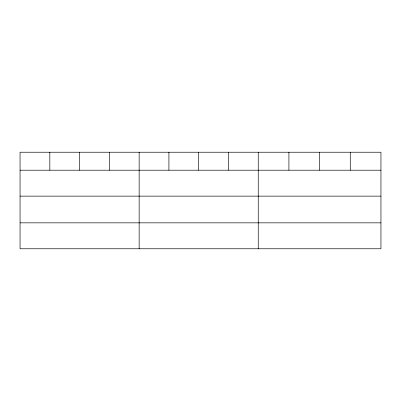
<?xml version="1.0" encoding="UTF-8"?>
<svg xmlns="http://www.w3.org/2000/svg" width="401" height="401" viewBox="0 0 401 401"><rect width="100%" height="100%" fill="white"/><g stroke="black" fill="none" stroke-linecap="round" stroke-linejoin="round"><path stroke-width="0.6" d="M380.95 196.134L380.95 152.23L20.05 152.23L20.05 248.77L380.95 248.77L380.95 196.134L20.05 196.134M20.05 170.209L380.95 170.209M20.05 222.846L380.95 222.846M350.273 152.23L350.273 170.209M319.597 152.23L319.597 170.209M288.92 152.23L288.92 170.209M258.244 152.23L258.244 248.77M228.47 152.23L228.47 170.209M198.695 152.23L198.695 170.209M168.921 152.23L168.921 170.209M139.147 152.23L139.147 248.77M109.373 152.23L109.373 170.209M79.599 152.23L79.599 170.209M49.824 152.23L49.824 170.209"/></g></svg>
